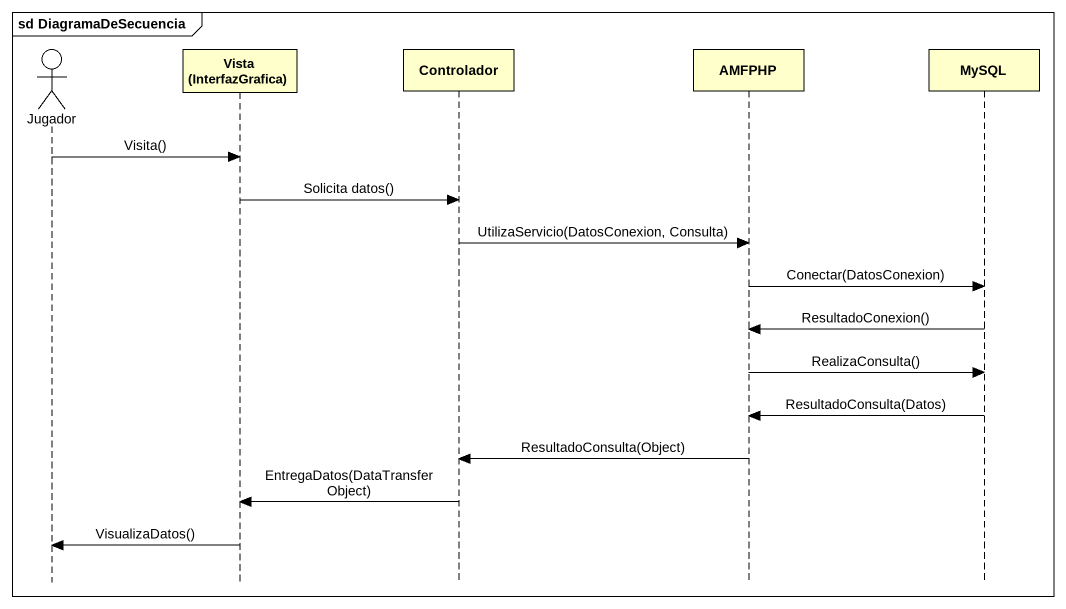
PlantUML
@startuml
mainframe sd DiagramaDeSecuencia
hide footbox
actor Jugador
participant "Vista (InterfazGrafica)" as Vista_InterfazGrafica
participant Controlador
participant AMFPHP
participant MySQL

Jugador -> Vista_InterfazGrafica : Visita()
Vista_InterfazGrafica -> Controlador : Solicita datos()
Controlador -> AMFPHP : UtilizaServicio(DatosConexion, Consulta)
AMFPHP -> MySQL : Conectar(DatosConexion)
MySQL -> AMFPHP : ResultadoConexion()
AMFPHP -> MySQL : RealizaConsulta()
MySQL -> AMFPHP : ResultadoConsulta(Datos)
AMFPHP -> Controlador : ResultadoConsulta(Object)
Controlador -> Vista_InterfazGrafica : EntregaDatos(DataTransferObject)
Vista_InterfazGrafica -> Jugador : VisualizaDatos()
@enduml
